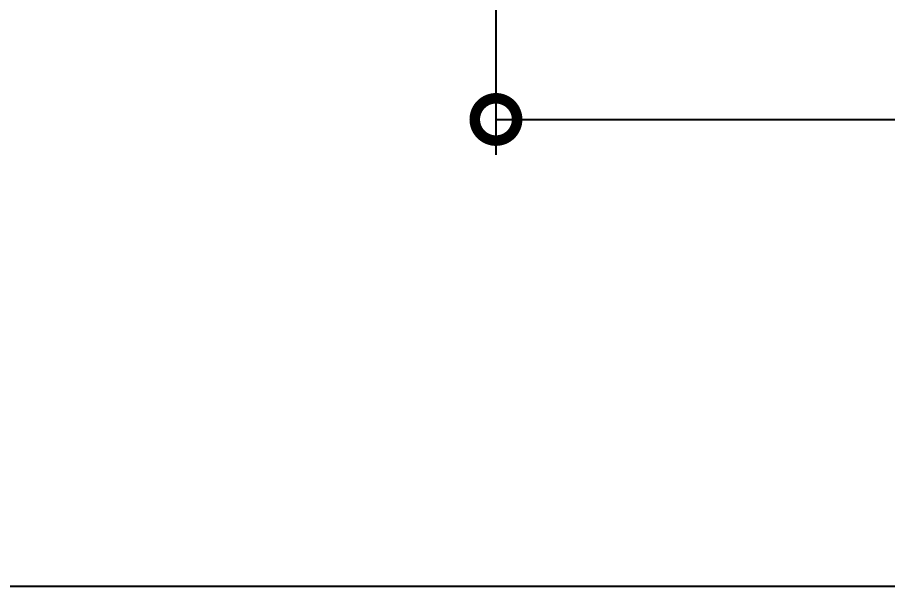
# Model space of a CAD drawing. Extents: x 11477420 to 23072185, y -28506554 to -14238804.
# Drawn here: x 11516240 to 11518706, y -14261564 to -14259950 of the extents above; entities that cross this region are included whole.
import ezdxf
from ezdxf.enums import TextEntityAlignment as Align

# ---------------------------------------------------------------- set-up
doc = ezdxf.new("R2010")
doc.units = 0
doc.header["$LTSCALE"] = 50
doc.header["$MEASUREMENT"] = 0
doc.layers.get('0').update_dxf_attribs({"linetype": 'CONTINUOUS'})
doc.layers.get('DEFPOINTS').update_dxf_attribs({"linetype": 'CONTINUOUS'})
for name, color, linetype in [('07-DIM WAL', 5, 'CONTINUOUS'), ('3.기호.계단선', 30, 'CONTINUOUS'), ('F-SYM', 7, 'CONTINUOUS'), ('FORM(YOURNAME)-11', 1, 'CONTINUOUS')]:
    doc.layers.add(name, color=color, linetype=linetype)
doc.styles.add('DAWIN', font='NanumSquareR.ttf')
doc.styles.add('YOURNAME', font='HY울릉도M.TTF')
doc.linetypes.add('BATTING', pattern='A,0.00254,-2.54,[134,ltypeshp.shx,S=2.54,R=0,X=-2.54,Y=0],-5.08,[134,ltypeshp.shx,S=2.54,R=180,X=2.54,Y=0],-2.54', length=10.16254)
doc.dimstyles.new('80', dxfattribs={"dimscale": 80, "dimtxt": 2.2, "dimasz": 3, "dimexe": 1.25, "dimexo": 0.625, "dimtad": 1, "dimdec": 0, "dimzin": 0, "dimdsep": 46, "dimlunit": 6, "dimtxsty": 'DAWIN', "dimblk1": 'DOTSMALL', "dimblk2": 'DOTSMALL', "dimsah": 1, "dimcen": 0.001, "dimclrd": 1, "dimclre": 1, "dimclrt": 3, "dimadec": 0, "dimazin": 0, "dimtfac": 1, "dimtdec": 0, "dimtix": 1, "dimtmove": 2, "dimatfit": 3, "dimldrblk": 'DOTSMALL', "dimfxl": 0, "dimtolj": 1, "dimtzin": 0, "dimarcsym": 0})

# ---------------------------------------------------------------- blocks, each defined once
blk = doc.blocks.new('FORM-PLAN')
at = {"layer": 'DEFPOINTS', "color": 158}
blk.add_lwpolyline([(-69444.2, 53115.2), (-64.2, 53115.2), (-64.2, 1215.2), (-69444.2, 1215.2)], close=True, dxfattribs=at)
at = {"layer": 'FORM(YOURNAME)-11', "color": 3, "style": 'YOURNAME'}
for tag, height, p in [('1', 450.5, (9905.3, 18187.7)), ('2', 450.5, (9905.3, 17544.1)), ('3', 450.5, (9905.3, 16257)), ('4', 450.5, (9905.3, 14326.3)), ('5', 514.9, (9905.3, 12009.4)), ('6', 514.9, (9905.3, 9756.9)), ('7', 514.9, (9905.3, 7504.4)), ('8', 514.9, (9905.3, 5251.9)), ('9', 514.9, (9905.3, 2999.4)), ('10', 514.9, (5655, 811.3)), ('11', 514.9, (9905.3, 746.9)), ('12', 514.9, (5655, -1441.2)), ('13', 514.9, (9905.3, -1441.2))]:
    blk.add_attdef(tag, text='', height=height, dxfattribs=at).set_placement(p, align=Align.MIDDLE_RIGHT)
blk = doc.blocks.new('*U528')
at = {"layer": 'F-SYM', "xscale": 0.4, "yscale": 0.4, "zscale": 0.4}
blk.add_blockref('FORM-PLAN', (11541597.7, -14262050.5), dxfattribs=at)
blk = doc.blocks.new('_DOTSMALL')
at = {"color": 0, "linetype": 'ByBlock', "const_width": 0.5}
blk.add_lwpolyline([(-0.0625, 0, 1), (0.0625, 0, 1)], format="xyb", close=True, dxfattribs=at)
blk = doc.blocks.new('*D93')
at = {"layer": '07-DIM WAL', "color": 1, "lineweight": -2, "ltscale": 30}
for p, q in [((11517596.1, -14258889.4), (11517596.1, -14260339.4)), ((11537874.1, -14258889.4), (11537874.1, -14260339.4)), ((11517596.1, -14260239.4), (11537874.1, -14260239.4))]:
    blk.add_line(p, q, dxfattribs=at)
at = {"layer": 'DEFPOINTS', "color": 0, "ltscale": 30}
for p in [(11517596.1, -14258839.4), (11537874.1, -14258839.4), (11537874.1, -14260239.4)]:
    blk.add_point(p, dxfattribs=at)
at = {"layer": '07-DIM WAL', "color": 1, "lineweight": -2, "ltscale": 30, "xscale": 240, "yscale": 240, "zscale": 240, "rotation": 180}
blk.add_blockref('_DOTSMALL', (11517596.1, -14260239.4), dxfattribs=at)
at = {"layer": '07-DIM WAL', "color": 1, "lineweight": -2, "ltscale": 30, "xscale": 240, "yscale": 240, "zscale": 240}
blk.add_blockref('_DOTSMALL', (11537874.1, -14260239.4), dxfattribs=at)
at = {"layer": '07-DIM WAL', "color": 3, "ltscale": 30, "insert": (11527735.1, -14260077.9), "char_height": 176, "attachment_point": 5, "style": 'DAWIN'}
blk.add_mtext('\\A1;20,278', dxfattribs=at)

msp = doc.modelspace()

# ---------------------------------------------------------------- block references
at = {"layer": '3.기호.계단선', "linetype": 'BATTING'}
msp.add_blockref('*U528', (0, 0), dxfattribs=at)

# ---------------------------------------------------------------- dimensions: what is measured, and where the dimension line sits
at = {"layer": '07-DIM WAL', "ltscale": 30}
dim = msp.add_linear_dim(base=(11537874.1, -14260239.4), p1=(11517596.1, -14258839.4), p2=(11537874.1, -14258839.4), dimstyle='80', dxfattribs=at)
dim.commit()
dim.dimension.update_dxf_attribs({"geometry": '*D93', "text_midpoint": (11527735.1, -14260077.9)})

doc.saveas('drawing.dxf')
